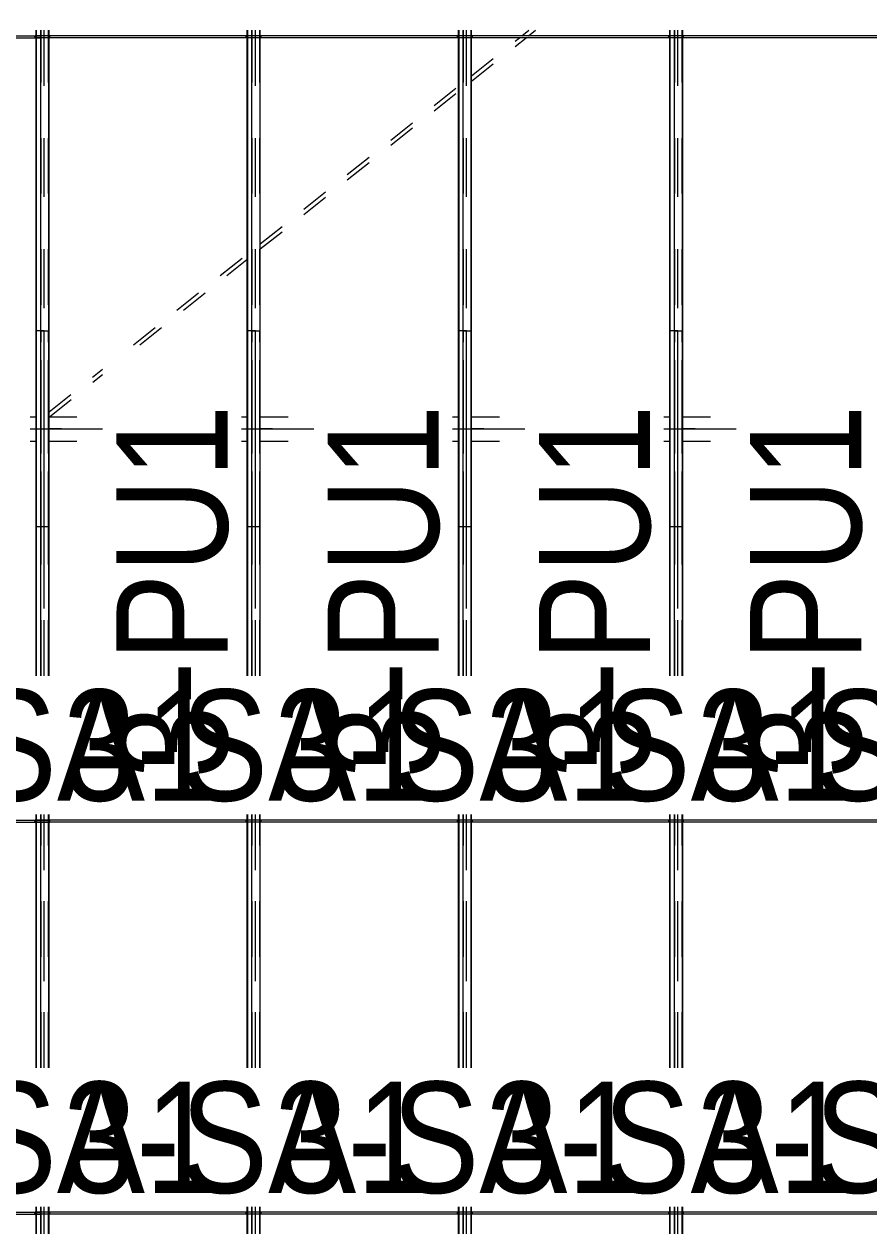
# Model space of a CAD drawing. Header units: millimetres. Extents: x -183 to 639, y -32 to 542.
# Drawn here: x 198.4 to 228.82, y 269.75 to 313.01 of the extents above; entities that cross this region are included whole.
import ezdxf

# ---------------------------------------------------------------- set-up
doc = ezdxf.new("R2010")
doc.units = ezdxf.units.MM
for name, pattern in [('XKITLINE00', [0]), ('XKITLINE01', [4, 1, -1, 1, -1]), ('XKITLINE02', [4, 2, -2]), ('XKITLINE03', [6, 3, -1, 1, -1])]:
    doc.linetypes.add(name, pattern=pattern)
for name, color, linetype, lineweight in [('Part', 2, 'Continuous', 0), ('PartMark', 7, 'Continuous', 0), ('S-grid', 1, 'Continuous', 0)]:
    doc.layers.add(name, color=color, linetype=linetype, lineweight=lineweight)
doc.styles.add('ARIAL', font='ARIAL.TTF')

# ---------------------------------------------------------------- blocks, each defined once
blk = doc.blocks.new('*A816')
at = {"layer": 'Part', "color": 2, "linetype": 'XKITLINE00', "lineweight": 0}
for p, q in [((221.814, 301.97), (221.635, 301.97)), ((221.635, 301.97), (221.635, 289.558)), ((221.646, 301.97), (221.646, 289.558)), ((221.654, 301.97), (221.654, 289.558)), ((221.814, 301.97), (222.116, 301.97)), ((221.814, 289.558), (221.814, 301.97)), ((222.107, 289.558), (222.107, 301.97)), ((222.116, 289.558), (222.116, 301.97)), ((221.635, 284.558), (221.635, 284.358)), ((221.635, 284.287), (221.635, 275.44)), ((221.646, 284.558), (221.646, 284.358)), ((221.646, 284.287), (221.646, 275.44)), ((221.654, 284.558), (221.654, 284.358)), ((221.654, 284.287), (221.654, 275.44)), ((221.814, 275.44), (221.814, 284.558)), ((222.107, 275.44), (222.107, 284.558)), ((222.116, 275.44), (222.116, 284.558)), ((221.635, 270.44), (221.635, 270.24)), ((221.646, 270.44), (221.646, 270.24)), ((221.654, 270.44), (221.654, 270.24)), ((221.814, 252.558), (221.814, 270.44)), ((222.107, 252.558), (222.107, 270.44)), ((222.116, 252.558), (222.116, 270.44)), ((221.635, 270.17), (221.635, 252.558)), ((221.646, 270.17), (221.646, 252.558)), ((221.654, 270.17), (221.654, 252.558))]:
    blk.add_line(p, q, dxfattribs=at)
at = {"layer": 'Part', "color": 7, "linetype": 'XKITLINE02', "lineweight": 0}
for p, q in [((221.645, 289.558), (221.645, 301.97)), ((221.937, 301.97), (221.814, 301.97)), ((221.826, 289.558), (221.826, 301.97)), ((221.925, 301.97), (221.925, 289.558)), ((221.937, 289.558), (221.937, 301.97)), ((222.097, 289.558), (222.097, 301.97)), ((222.105, 289.558), (222.105, 301.97)), ((221.635, 284.358), (221.635, 284.287)), ((221.645, 275.44), (221.645, 284.558)), ((221.646, 284.358), (221.646, 284.287)), ((221.654, 284.358), (221.654, 284.287)), ((221.826, 275.44), (221.826, 284.558)), ((221.925, 284.558), (221.925, 275.44)), ((221.937, 275.44), (221.937, 284.558)), ((222.097, 275.44), (222.097, 284.558)), ((222.105, 275.44), (222.105, 284.558)), ((221.645, 252.558), (221.645, 270.44)), ((221.826, 252.558), (221.826, 270.44)), ((221.925, 270.44), (221.925, 252.558)), ((221.937, 252.558), (221.937, 270.44)), ((222.097, 252.558), (222.097, 270.44)), ((222.105, 252.558), (222.105, 270.44)), ((221.635, 270.24), (221.635, 270.17)), ((221.646, 270.24), (221.646, 270.17)), ((221.654, 270.24), (221.654, 270.17))]:
    blk.add_line(p, q, dxfattribs=at)
blk = doc.blocks.new('*A817')
at = {"layer": 'Part', "color": 2, "linetype": 'XKITLINE00', "lineweight": 0}
for p, q in [((206.605, 301.97), (206.426, 301.97)), ((206.426, 301.97), (206.426, 289.558)), ((206.436, 301.97), (206.436, 289.558)), ((206.444, 301.97), (206.444, 289.558)), ((206.605, 301.97), (206.906, 301.97)), ((206.605, 289.558), (206.605, 301.97)), ((206.897, 289.558), (206.897, 301.97)), ((206.906, 289.558), (206.906, 301.97)), ((206.426, 284.558), (206.426, 284.358)), ((206.426, 284.287), (206.426, 275.44)), ((206.436, 284.558), (206.436, 284.358)), ((206.436, 284.287), (206.436, 275.44)), ((206.444, 284.558), (206.444, 284.358)), ((206.444, 284.287), (206.444, 275.44)), ((206.605, 275.44), (206.605, 284.558)), ((206.897, 275.44), (206.897, 284.558)), ((206.906, 275.44), (206.906, 284.558)), ((206.426, 270.44), (206.426, 270.24)), ((206.436, 270.44), (206.436, 270.24)), ((206.444, 270.44), (206.444, 270.24)), ((206.605, 252.558), (206.605, 270.44)), ((206.897, 252.558), (206.897, 270.44)), ((206.906, 252.558), (206.906, 270.44)), ((206.426, 270.17), (206.426, 252.558)), ((206.436, 270.17), (206.436, 252.558)), ((206.444, 270.17), (206.444, 252.558))]:
    blk.add_line(p, q, dxfattribs=at)
at = {"layer": 'Part', "color": 7, "linetype": 'XKITLINE02', "lineweight": 0}
for p, q in [((206.435, 289.558), (206.435, 301.97)), ((206.727, 301.97), (206.605, 301.97)), ((206.616, 289.558), (206.616, 301.97)), ((206.716, 301.97), (206.716, 289.558)), ((206.727, 289.558), (206.727, 301.97)), ((206.888, 289.558), (206.888, 301.97)), ((206.896, 289.558), (206.896, 301.97)), ((206.426, 284.358), (206.426, 284.287)), ((206.435, 275.44), (206.435, 284.558)), ((206.436, 284.358), (206.436, 284.287)), ((206.444, 284.358), (206.444, 284.287)), ((206.616, 275.44), (206.616, 284.558)), ((206.716, 284.558), (206.716, 275.44)), ((206.727, 275.44), (206.727, 284.558)), ((206.888, 275.44), (206.888, 284.558)), ((206.896, 275.44), (206.896, 284.558)), ((206.435, 252.558), (206.435, 270.44)), ((206.616, 252.558), (206.616, 270.44)), ((206.716, 270.44), (206.716, 252.558)), ((206.727, 252.558), (206.727, 270.44)), ((206.888, 252.558), (206.888, 270.44)), ((206.896, 252.558), (206.896, 270.44)), ((206.426, 270.24), (206.426, 270.17)), ((206.436, 270.24), (206.436, 270.17)), ((206.444, 270.24), (206.444, 270.17))]:
    blk.add_line(p, q, dxfattribs=at)
blk = doc.blocks.new('*A821')
at = {"layer": 'Part', "color": 2, "linetype": 'XKITLINE00', "lineweight": 0}
for p, q in [((214.209, 301.97), (214.03, 301.97)), ((214.03, 301.97), (214.03, 289.558)), ((214.041, 301.97), (214.041, 289.558)), ((214.049, 301.97), (214.049, 289.558)), ((214.209, 301.97), (214.511, 301.97)), ((214.209, 289.558), (214.209, 301.97)), ((214.502, 289.558), (214.502, 301.97)), ((214.511, 289.558), (214.511, 301.97)), ((214.03, 284.558), (214.03, 284.358)), ((214.03, 284.287), (214.03, 275.44)), ((214.041, 284.558), (214.041, 284.358)), ((214.041, 284.287), (214.041, 275.44)), ((214.049, 284.558), (214.049, 284.358)), ((214.049, 284.287), (214.049, 275.44)), ((214.209, 275.44), (214.209, 284.558)), ((214.502, 275.44), (214.502, 284.558)), ((214.511, 275.44), (214.511, 284.558)), ((214.03, 270.44), (214.03, 270.24)), ((214.041, 270.44), (214.041, 270.24)), ((214.049, 270.44), (214.049, 270.24)), ((214.209, 252.558), (214.209, 270.44)), ((214.502, 252.558), (214.502, 270.44)), ((214.511, 252.558), (214.511, 270.44)), ((214.03, 270.17), (214.03, 252.558)), ((214.041, 270.17), (214.041, 252.558)), ((214.049, 270.17), (214.049, 252.558))]:
    blk.add_line(p, q, dxfattribs=at)
at = {"layer": 'Part', "color": 7, "linetype": 'XKITLINE02', "lineweight": 0}
for p, q in [((214.04, 289.558), (214.04, 301.97)), ((214.332, 301.97), (214.209, 301.97)), ((214.221, 289.558), (214.221, 301.97)), ((214.321, 301.97), (214.321, 289.558)), ((214.332, 289.558), (214.332, 301.97)), ((214.492, 289.558), (214.492, 301.97)), ((214.501, 289.558), (214.501, 301.97)), ((214.03, 284.358), (214.03, 284.287)), ((214.04, 275.44), (214.04, 284.558)), ((214.041, 284.358), (214.041, 284.287)), ((214.049, 284.358), (214.049, 284.287)), ((214.221, 275.44), (214.221, 284.558)), ((214.321, 284.558), (214.321, 275.44)), ((214.332, 275.44), (214.332, 284.558)), ((214.492, 275.44), (214.492, 284.558)), ((214.501, 275.44), (214.501, 284.558)), ((214.04, 252.558), (214.04, 270.44)), ((214.221, 252.558), (214.221, 270.44)), ((214.321, 270.44), (214.321, 252.558)), ((214.332, 252.558), (214.332, 270.44)), ((214.492, 252.558), (214.492, 270.44)), ((214.501, 252.558), (214.501, 270.44)), ((214.03, 270.24), (214.03, 270.17)), ((214.041, 270.24), (214.041, 270.17)), ((214.049, 270.24), (214.049, 270.17))]:
    blk.add_line(p, q, dxfattribs=at)
blk = doc.blocks.new('*A822')
at = {"layer": 'Part', "color": 2, "linetype": 'XKITLINE00', "lineweight": 0}
for p, q in [((199, 301.97), (198.821, 301.97)), ((198.821, 301.97), (198.821, 289.558)), ((198.831, 301.97), (198.831, 289.558)), ((198.839, 301.97), (198.839, 289.558)), ((199, 301.97), (199.301, 301.97)), ((199, 289.558), (199, 301.97)), ((199.292, 289.558), (199.292, 301.97)), ((199.301, 289.558), (199.301, 301.97)), ((198.821, 284.558), (198.821, 284.358)), ((198.821, 284.287), (198.821, 275.44)), ((198.831, 284.558), (198.831, 284.358)), ((198.831, 284.287), (198.831, 275.44)), ((198.839, 284.558), (198.839, 284.358)), ((198.839, 284.287), (198.839, 275.44)), ((199, 275.44), (199, 284.558)), ((199.292, 275.44), (199.292, 284.558)), ((199.301, 275.44), (199.301, 284.558)), ((198.821, 270.44), (198.821, 270.24)), ((198.831, 270.44), (198.831, 270.24)), ((198.839, 270.44), (198.839, 270.24)), ((199, 252.558), (199, 270.44)), ((199.292, 252.558), (199.292, 270.44)), ((199.301, 252.558), (199.301, 270.44)), ((198.821, 270.17), (198.821, 252.558)), ((198.831, 270.17), (198.831, 252.558)), ((198.839, 270.17), (198.839, 252.558))]:
    blk.add_line(p, q, dxfattribs=at)
at = {"layer": 'Part', "color": 7, "linetype": 'XKITLINE02', "lineweight": 0}
for p, q in [((198.83, 289.558), (198.83, 301.97)), ((199.122, 301.97), (199, 301.97)), ((199.011, 289.558), (199.011, 301.97)), ((199.111, 301.97), (199.111, 289.558)), ((199.122, 289.558), (199.122, 301.97)), ((199.283, 289.558), (199.283, 301.97)), ((199.291, 289.558), (199.291, 301.97)), ((198.821, 284.358), (198.821, 284.287)), ((198.83, 275.44), (198.83, 284.558)), ((198.831, 284.358), (198.831, 284.287)), ((198.839, 284.358), (198.839, 284.287)), ((199.011, 275.44), (199.011, 284.558)), ((199.111, 284.558), (199.111, 275.44)), ((199.122, 275.44), (199.122, 284.558)), ((199.283, 275.44), (199.283, 284.558)), ((199.291, 275.44), (199.291, 284.558)), ((198.83, 252.558), (198.83, 270.44)), ((199.011, 252.558), (199.011, 270.44)), ((199.111, 270.44), (199.111, 252.558)), ((199.122, 252.558), (199.122, 270.44)), ((199.283, 252.558), (199.283, 270.44)), ((199.291, 252.558), (199.291, 270.44)), ((198.821, 270.24), (198.821, 270.17)), ((198.831, 270.24), (198.831, 270.17)), ((198.839, 270.24), (198.839, 270.17))]:
    blk.add_line(p, q, dxfattribs=at)
blk = doc.blocks.new('*A1314')
at = {"layer": 'S-grid', "color": 1, "linetype": 'XKITLINE03', "lineweight": 0}
for p, q in [((198.621, 298.44), (201.226, 298.44)), ((206.226, 298.44), (208.83, 298.44)), ((213.83, 298.44), (216.435, 298.44)), ((221.435, 298.44), (224.04, 298.44))]:
    blk.add_line(p, q, dxfattribs=at)
blk = doc.blocks.new('*A1323')
at = {"layer": 'Part', "color": 4, "linetype": 'XKITLINE01', "lineweight": 0}
for p, q in [((198.621, 298.881), (198.821, 298.881)), ((199.301, 298.881), (201.226, 298.881)), ((206.226, 298.881), (206.426, 298.881)), ((206.906, 298.881), (208.83, 298.881)), ((213.83, 298.881), (214.03, 298.881)), ((214.511, 298.881), (216.435, 298.881)), ((221.435, 298.881), (221.635, 298.881)), ((222.116, 298.881), (224.04, 298.881)), ((198.621, 297.999), (198.821, 297.999)), ((199.301, 297.999), (201.226, 297.999)), ((206.226, 297.999), (206.426, 297.999)), ((206.906, 297.999), (208.83, 297.999)), ((213.83, 297.999), (214.03, 297.999)), ((214.511, 297.999), (216.435, 297.999)), ((221.435, 297.999), (221.635, 297.999)), ((222.116, 297.999), (224.04, 297.999))]:
    blk.add_line(p, q, dxfattribs=at)
blk = doc.blocks.new('*A1325')
at = {"layer": 'Part', "color": 4, "linetype": 'XKITLINE01', "lineweight": 0}
for p, q in [((199.301, 340.176), (201.226, 338.646)), ((199.408, 340.278), (201.226, 338.833)), ((206.226, 334.858), (206.426, 334.699)), ((206.226, 334.67), (206.426, 334.511)), ((206.906, 334.316), (208.83, 332.786)), ((206.906, 334.129), (208.83, 332.599)), ((215.984, 326.911), (216.236, 326.711)), ((216.22, 326.911), (216.472, 326.711)), ((216.325, 326.64), (221.635, 322.418)), ((216.56, 326.64), (221.635, 322.605)), ((222.116, 322.223), (225.276, 319.71)), ((222.116, 322.035), (225.158, 319.617)), ((225.276, 319.523), (227.451, 317.793)), ((225.394, 319.617), (227.687, 317.793)), ((233.74, 312.793), (233.991, 312.593)), ((233.975, 312.793), (234.227, 312.593)), ((234.08, 312.523), (236.845, 310.324)), ((234.316, 312.523), (236.845, 310.511)), ((237.326, 310.129), (244.45, 304.465)), ((237.326, 309.942), (244.45, 304.277)), ((244.931, 304.082), (248.217, 301.47)), ((244.931, 303.895), (247.981, 301.47))]:
    blk.add_line(p, q, dxfattribs=at)
blk = doc.blocks.new('*A1326')
at = {"layer": 'Part', "color": 4, "linetype": 'XKITLINE01', "lineweight": 0}
for p, q in [((244.931, 335.338), (246.855, 336.868)), ((244.931, 335.151), (246.855, 336.681)), ((244.25, 334.797), (244.45, 334.956)), ((244.25, 334.61), (244.45, 334.769)), ((234.08, 326.711), (234.331, 326.911)), ((234.316, 326.711), (234.567, 326.911)), ((229.721, 323.245), (233.991, 326.64)), ((229.721, 323.057), (234.227, 326.64)), ((225.276, 319.71), (229.24, 322.863)), ((225.394, 319.617), (229.24, 322.675)), ((222.864, 317.793), (225.158, 319.617)), ((223.1, 317.793), (225.276, 319.523)), ((214.511, 311.151), (216.236, 312.523)), ((214.511, 310.964), (216.472, 312.523)), ((216.325, 312.593), (216.576, 312.793)), ((216.56, 312.593), (216.812, 312.793)), ((206.906, 305.105), (214.03, 310.769)), ((206.906, 304.917), (214.03, 310.582)), ((202.335, 301.47), (206.426, 304.722)), ((202.571, 301.47), (206.426, 304.535)), ((199.301, 299.058), (201.226, 300.588)), ((199.315, 298.881), (201.226, 300.4))]:
    blk.add_line(p, q, dxfattribs=at)
blk = doc.blocks.new('*A1330')
at = {"layer": 'Part', "color": 4, "linetype": 'XKITLINE01', "lineweight": 0}
for p, q in [((214.511, 298.455), (214.953, 298.455)), ((214.953, 298.426), (214.511, 298.426)), ((214.953, 298.455), (214.953, 298.426))]:
    blk.add_line(p, q, dxfattribs=at)
blk = doc.blocks.new('*A1333')
at = {"layer": 'Part', "color": 4, "linetype": 'XKITLINE01', "lineweight": 0}
for p, q in [((206.906, 298.455), (207.348, 298.455)), ((207.348, 298.426), (206.906, 298.426)), ((207.348, 298.455), (207.348, 298.426))]:
    blk.add_line(p, q, dxfattribs=at)
blk = doc.blocks.new('*A1334')
at = {"layer": 'Part', "color": 4, "linetype": 'XKITLINE01', "lineweight": 0}
for p, q in [((199.301, 298.455), (199.743, 298.455)), ((199.743, 298.426), (199.301, 298.426)), ((199.743, 298.455), (199.743, 298.426))]:
    blk.add_line(p, q, dxfattribs=at)
blk = doc.blocks.new('*A1336')
at = {"layer": 'Part', "color": 4, "linetype": 'XKITLINE01', "lineweight": 0}
for p, q in [((222.116, 298.455), (222.557, 298.455)), ((222.557, 298.426), (222.116, 298.426)), ((222.557, 298.455), (222.557, 298.426))]:
    blk.add_line(p, q, dxfattribs=at)
blk = doc.blocks.new('*A1372')
at = {"layer": 'Part', "color": 7, "linetype": 'XKITLINE02', "lineweight": 0}
for p, q in [((198.793, 270.205), (198.795, 270.23)), ((198.795, 270.18), (198.793, 270.205)), ((198.795, 270.23), (198.799, 270.24)), ((198.799, 270.17), (198.795, 270.18)), ((199.323, 270.24), (198.799, 270.24)), ((198.799, 270.24), (198.804, 270.23)), ((198.804, 270.18), (198.799, 270.17)), ((199.323, 270.17), (198.799, 270.17)), ((198.804, 270.23), (198.805, 270.205)), ((198.805, 270.205), (198.804, 270.18)), ((206.906, 270.24), (206.605, 270.24)), ((206.906, 270.17), (206.605, 270.17))]:
    blk.add_line(p, q, dxfattribs=at)
at = {"layer": 'Part', "color": 2, "linetype": 'XKITLINE00', "lineweight": 0}
for p, q in [((206.605, 270.24), (199.323, 270.24)), ((206.605, 270.17), (199.323, 270.17)), ((206.928, 270.24), (206.906, 270.24)), ((206.928, 270.17), (206.906, 270.17)), ((206.924, 270.23), (206.922, 270.205)), ((206.922, 270.205), (206.924, 270.18)), ((206.928, 270.24), (206.924, 270.23)), ((206.924, 270.18), (206.928, 270.17)), ((206.932, 270.23), (206.928, 270.24)), ((206.928, 270.17), (206.932, 270.18)), ((206.934, 270.205), (206.932, 270.23)), ((206.932, 270.18), (206.934, 270.205))]:
    blk.add_line(p, q, dxfattribs=at)
blk = doc.blocks.new('*A1374')
at = {"layer": 'Part', "color": 2, "linetype": 'XKITLINE00', "lineweight": 0}
for p, q in [((221.635, 312.793), (221.635, 312.593)), ((221.635, 312.523), (221.635, 294.911)), ((221.646, 312.793), (221.646, 312.593)), ((221.646, 312.523), (221.646, 294.911)), ((221.654, 312.793), (221.654, 312.593)), ((221.654, 312.523), (221.654, 294.911)), ((221.814, 294.911), (221.814, 312.793)), ((222.107, 294.911), (222.107, 312.793)), ((222.116, 294.911), (222.116, 312.793)), ((222.116, 294.911), (221.635, 294.911))]:
    blk.add_line(p, q, dxfattribs=at)
at = {"layer": 'Part', "color": 7, "linetype": 'XKITLINE02', "lineweight": 0}
for p, q in [((221.635, 312.593), (221.635, 312.523)), ((221.645, 294.911), (221.645, 312.793)), ((221.646, 312.593), (221.646, 312.523)), ((221.654, 312.593), (221.654, 312.523)), ((221.826, 294.911), (221.826, 312.793)), ((221.925, 312.793), (221.925, 294.911)), ((221.937, 294.911), (221.937, 312.793)), ((222.097, 294.911), (222.097, 312.793)), ((222.105, 294.911), (222.105, 312.793))]:
    blk.add_line(p, q, dxfattribs=at)
blk = doc.blocks.new('*A1375')
at = {"layer": 'Part', "color": 2, "linetype": 'XKITLINE00', "lineweight": 0}
for p, q in [((206.426, 312.793), (206.426, 312.593)), ((206.426, 312.523), (206.426, 294.911)), ((206.436, 312.793), (206.436, 312.593)), ((206.436, 312.523), (206.436, 294.911)), ((206.444, 312.793), (206.444, 312.593)), ((206.444, 312.523), (206.444, 294.911)), ((206.605, 294.911), (206.605, 312.793)), ((206.897, 294.911), (206.897, 312.793)), ((206.906, 294.911), (206.906, 312.793)), ((206.906, 294.911), (206.426, 294.911))]:
    blk.add_line(p, q, dxfattribs=at)
at = {"layer": 'Part', "color": 7, "linetype": 'XKITLINE02', "lineweight": 0}
for p, q in [((206.426, 312.593), (206.426, 312.523)), ((206.435, 294.911), (206.435, 312.793)), ((206.436, 312.593), (206.436, 312.523)), ((206.444, 312.593), (206.444, 312.523)), ((206.616, 294.911), (206.616, 312.793)), ((206.716, 312.793), (206.716, 294.911)), ((206.727, 294.911), (206.727, 312.793)), ((206.888, 294.911), (206.888, 312.793)), ((206.896, 294.911), (206.896, 312.793))]:
    blk.add_line(p, q, dxfattribs=at)
blk = doc.blocks.new('*A1378')
at = {"layer": 'Part', "color": 2, "linetype": 'XKITLINE00', "lineweight": 0}
for p, q in [((214.03, 312.793), (214.03, 312.593)), ((214.03, 312.523), (214.03, 294.911)), ((214.041, 312.793), (214.041, 312.593)), ((214.041, 312.523), (214.041, 294.911)), ((214.049, 312.793), (214.049, 312.593)), ((214.049, 312.523), (214.049, 294.911)), ((214.209, 294.911), (214.209, 312.793)), ((214.502, 294.911), (214.502, 312.793)), ((214.511, 294.911), (214.511, 312.793)), ((214.511, 294.911), (214.03, 294.911))]:
    blk.add_line(p, q, dxfattribs=at)
at = {"layer": 'Part', "color": 7, "linetype": 'XKITLINE02', "lineweight": 0}
for p, q in [((214.03, 312.593), (214.03, 312.523)), ((214.04, 294.911), (214.04, 312.793)), ((214.041, 312.593), (214.041, 312.523)), ((214.049, 312.593), (214.049, 312.523)), ((214.221, 294.911), (214.221, 312.793)), ((214.321, 312.793), (214.321, 294.911)), ((214.332, 294.911), (214.332, 312.793)), ((214.492, 294.911), (214.492, 312.793)), ((214.501, 294.911), (214.501, 312.793))]:
    blk.add_line(p, q, dxfattribs=at)
blk = doc.blocks.new('*A1380')
at = {"layer": 'Part', "color": 2, "linetype": 'XKITLINE00', "lineweight": 0}
for p, q in [((198.821, 312.793), (198.821, 312.593)), ((198.821, 312.523), (198.821, 294.911)), ((198.831, 312.793), (198.831, 312.593)), ((198.831, 312.523), (198.831, 294.911)), ((198.839, 312.793), (198.839, 312.593)), ((198.839, 312.523), (198.839, 294.911)), ((199, 294.911), (199, 312.793)), ((199.292, 294.911), (199.292, 312.793)), ((199.301, 294.911), (199.301, 312.793)), ((199.301, 294.911), (198.821, 294.911))]:
    blk.add_line(p, q, dxfattribs=at)
at = {"layer": 'Part', "color": 7, "linetype": 'XKITLINE02', "lineweight": 0}
for p, q in [((198.821, 312.593), (198.821, 312.523)), ((198.83, 294.911), (198.83, 312.793)), ((198.831, 312.593), (198.831, 312.523)), ((198.839, 312.593), (198.839, 312.523)), ((199.011, 294.911), (199.011, 312.793)), ((199.111, 312.793), (199.111, 294.911)), ((199.122, 294.911), (199.122, 312.793)), ((199.283, 294.911), (199.283, 312.793)), ((199.291, 294.911), (199.291, 312.793))]:
    blk.add_line(p, q, dxfattribs=at)
blk = doc.blocks.new('*A1381')
at = {"layer": 'Part', "color": 7, "linetype": 'XKITLINE02', "lineweight": 0}
for p, q in [((198.793, 284.323), (198.795, 284.348)), ((198.795, 284.298), (198.793, 284.323)), ((198.795, 284.348), (198.799, 284.358)), ((198.799, 284.287), (198.795, 284.298)), ((199.323, 284.358), (198.799, 284.358)), ((198.799, 284.358), (198.804, 284.348)), ((198.804, 284.298), (198.799, 284.287)), ((199.323, 284.287), (198.799, 284.287)), ((198.804, 284.348), (198.805, 284.323)), ((198.805, 284.323), (198.804, 284.298)), ((206.906, 284.358), (206.605, 284.358)), ((206.906, 284.287), (206.605, 284.287))]:
    blk.add_line(p, q, dxfattribs=at)
at = {"layer": 'Part', "color": 2, "linetype": 'XKITLINE00', "lineweight": 0}
for p, q in [((206.605, 284.358), (199.323, 284.358)), ((206.605, 284.287), (199.323, 284.287)), ((206.928, 284.358), (206.906, 284.358)), ((206.928, 284.287), (206.906, 284.287)), ((206.924, 284.348), (206.922, 284.323)), ((206.922, 284.323), (206.924, 284.298)), ((206.928, 284.358), (206.924, 284.348)), ((206.924, 284.298), (206.928, 284.287)), ((206.932, 284.348), (206.928, 284.358)), ((206.928, 284.287), (206.932, 284.298)), ((206.934, 284.323), (206.932, 284.348)), ((206.932, 284.298), (206.934, 284.323))]:
    blk.add_line(p, q, dxfattribs=at)
blk = doc.blocks.new('*A1382')
at = {"layer": 'Part', "color": 7, "linetype": 'XKITLINE02', "lineweight": 0}
for p, q in [((198.793, 312.558), (198.795, 312.583)), ((198.795, 312.533), (198.793, 312.558)), ((198.795, 312.583), (198.799, 312.593)), ((198.799, 312.523), (198.795, 312.533)), ((199.323, 312.593), (198.799, 312.593)), ((198.799, 312.593), (198.804, 312.583)), ((198.804, 312.533), (198.799, 312.523)), ((199.323, 312.523), (198.799, 312.523)), ((198.804, 312.583), (198.805, 312.558)), ((198.805, 312.558), (198.804, 312.533)), ((206.906, 312.593), (206.605, 312.593)), ((206.906, 312.523), (206.605, 312.523))]:
    blk.add_line(p, q, dxfattribs=at)
at = {"layer": 'Part', "color": 2, "linetype": 'XKITLINE00', "lineweight": 0}
for p, q in [((206.605, 312.593), (199.323, 312.593)), ((206.605, 312.523), (199.323, 312.523)), ((206.928, 312.593), (206.906, 312.593)), ((206.928, 312.523), (206.906, 312.523)), ((206.924, 312.583), (206.922, 312.558)), ((206.922, 312.558), (206.924, 312.533)), ((206.928, 312.593), (206.924, 312.583)), ((206.924, 312.533), (206.928, 312.523)), ((206.932, 312.583), (206.928, 312.593)), ((206.928, 312.523), (206.932, 312.533)), ((206.934, 312.558), (206.932, 312.583)), ((206.932, 312.533), (206.934, 312.558))]:
    blk.add_line(p, q, dxfattribs=at)
blk = doc.blocks.new('*A1439')
at = {"layer": 'Part', "color": 7, "linetype": 'XKITLINE02', "lineweight": 0}
for p, q in [((191.188, 270.205), (191.19, 270.23)), ((191.19, 270.18), (191.188, 270.205)), ((191.19, 270.23), (191.194, 270.24)), ((191.194, 270.17), (191.19, 270.18)), ((191.194, 270.24), (191.718, 270.24)), ((191.194, 270.24), (191.199, 270.23)), ((191.199, 270.18), (191.194, 270.17)), ((191.194, 270.17), (191.718, 270.17)), ((191.199, 270.23), (191.2, 270.205)), ((191.2, 270.205), (191.199, 270.18)), ((199.301, 270.24), (199, 270.24)), ((199.301, 270.17), (199, 270.17))]:
    blk.add_line(p, q, dxfattribs=at)
at = {"layer": 'Part', "color": 2, "linetype": 'XKITLINE00', "lineweight": 0}
for p, q in [((191.718, 270.24), (199, 270.24)), ((191.718, 270.17), (199, 270.17)), ((199.323, 270.24), (199.301, 270.24)), ((199.323, 270.17), (199.301, 270.17)), ((199.319, 270.23), (199.317, 270.205)), ((199.317, 270.205), (199.319, 270.18)), ((199.323, 270.24), (199.319, 270.23)), ((199.319, 270.18), (199.323, 270.17)), ((199.327, 270.23), (199.323, 270.24)), ((199.323, 270.17), (199.327, 270.18)), ((199.329, 270.205), (199.327, 270.23)), ((199.327, 270.18), (199.329, 270.205))]:
    blk.add_line(p, q, dxfattribs=at)
blk = doc.blocks.new('*A1448')
at = {"layer": 'Part', "color": 7, "linetype": 'XKITLINE02', "lineweight": 0}
for p, q in [((191.188, 284.323), (191.19, 284.348)), ((191.19, 284.298), (191.188, 284.323)), ((191.19, 284.348), (191.194, 284.358)), ((191.194, 284.287), (191.19, 284.298)), ((191.194, 284.358), (191.718, 284.358)), ((191.194, 284.358), (191.199, 284.348)), ((191.199, 284.298), (191.194, 284.287)), ((191.194, 284.287), (191.718, 284.287)), ((191.199, 284.348), (191.2, 284.323)), ((191.2, 284.323), (191.199, 284.298)), ((199, 284.358), (199.301, 284.358)), ((199, 284.287), (199.301, 284.287))]:
    blk.add_line(p, q, dxfattribs=at)
at = {"layer": 'Part', "color": 2, "linetype": 'XKITLINE00', "lineweight": 0}
for p, q in [((191.718, 284.358), (199, 284.358)), ((191.718, 284.287), (199, 284.287)), ((199.301, 284.358), (199.323, 284.358)), ((199.301, 284.287), (199.323, 284.287)), ((199.319, 284.348), (199.317, 284.323)), ((199.317, 284.323), (199.319, 284.298)), ((199.323, 284.358), (199.319, 284.348)), ((199.319, 284.298), (199.323, 284.287)), ((199.327, 284.348), (199.323, 284.358)), ((199.323, 284.287), (199.327, 284.298)), ((199.329, 284.323), (199.327, 284.348)), ((199.327, 284.298), (199.329, 284.323))]:
    blk.add_line(p, q, dxfattribs=at)
blk = doc.blocks.new('*A1451')
at = {"layer": 'Part', "color": 7, "linetype": 'XKITLINE02', "lineweight": 0}
for p, q in [((191.188, 312.558), (191.19, 312.583)), ((191.19, 312.533), (191.188, 312.558)), ((191.19, 312.583), (191.194, 312.593)), ((191.194, 312.523), (191.19, 312.533)), ((191.194, 312.593), (191.718, 312.593)), ((191.194, 312.593), (191.199, 312.583)), ((191.199, 312.533), (191.194, 312.523)), ((191.194, 312.523), (191.718, 312.523)), ((191.199, 312.583), (191.2, 312.558)), ((191.2, 312.558), (191.199, 312.533)), ((199.301, 312.593), (199, 312.593)), ((199.301, 312.523), (199, 312.523))]:
    blk.add_line(p, q, dxfattribs=at)
at = {"layer": 'Part', "color": 2, "linetype": 'XKITLINE00', "lineweight": 0}
for p, q in [((191.718, 312.593), (199, 312.593)), ((191.718, 312.523), (199, 312.523)), ((199.323, 312.593), (199.301, 312.593)), ((199.323, 312.523), (199.301, 312.523)), ((199.319, 312.583), (199.317, 312.558)), ((199.317, 312.558), (199.319, 312.533)), ((199.323, 312.593), (199.319, 312.583)), ((199.319, 312.533), (199.323, 312.523)), ((199.327, 312.583), (199.323, 312.593)), ((199.323, 312.523), (199.327, 312.533)), ((199.329, 312.558), (199.327, 312.583)), ((199.327, 312.533), (199.329, 312.558))]:
    blk.add_line(p, q, dxfattribs=at)
blk = doc.blocks.new('*A1491')
at = {"layer": 'Part', "color": 7, "linetype": 'XKITLINE02', "lineweight": 0}
for p, q in [((206.398, 270.205), (206.4, 270.23)), ((206.4, 270.18), (206.398, 270.205)), ((206.4, 270.23), (206.404, 270.24)), ((206.404, 270.17), (206.4, 270.18)), ((206.928, 270.24), (206.404, 270.24)), ((206.404, 270.24), (206.408, 270.23)), ((206.408, 270.18), (206.404, 270.17)), ((206.928, 270.17), (206.404, 270.17)), ((206.408, 270.23), (206.41, 270.205)), ((206.41, 270.205), (206.408, 270.18)), ((214.511, 270.24), (214.209, 270.24)), ((214.511, 270.17), (214.209, 270.17))]:
    blk.add_line(p, q, dxfattribs=at)
at = {"layer": 'Part', "color": 2, "linetype": 'XKITLINE00', "lineweight": 0}
for p, q in [((214.209, 270.24), (206.928, 270.24)), ((214.209, 270.17), (206.928, 270.17)), ((214.533, 270.24), (214.511, 270.24)), ((214.533, 270.17), (214.511, 270.17)), ((214.528, 270.23), (214.527, 270.205)), ((214.527, 270.205), (214.528, 270.18)), ((214.533, 270.24), (214.528, 270.23)), ((214.528, 270.18), (214.533, 270.17)), ((214.537, 270.23), (214.533, 270.24)), ((214.533, 270.17), (214.537, 270.18)), ((214.539, 270.205), (214.537, 270.23)), ((214.537, 270.18), (214.539, 270.205))]:
    blk.add_line(p, q, dxfattribs=at)
blk = doc.blocks.new('*A1492')
at = {"layer": 'Part', "color": 7, "linetype": 'XKITLINE02', "lineweight": 0}
for p, q in [((214.003, 270.205), (214.005, 270.23)), ((214.005, 270.18), (214.003, 270.205)), ((214.005, 270.23), (214.009, 270.24)), ((214.009, 270.17), (214.005, 270.18)), ((214.533, 270.24), (214.009, 270.24)), ((214.009, 270.24), (214.013, 270.23)), ((214.013, 270.18), (214.009, 270.17)), ((214.533, 270.17), (214.009, 270.17)), ((214.013, 270.23), (214.015, 270.205)), ((214.015, 270.205), (214.013, 270.18)), ((222.116, 270.24), (221.814, 270.24)), ((222.116, 270.17), (221.814, 270.17))]:
    blk.add_line(p, q, dxfattribs=at)
at = {"layer": 'Part', "color": 2, "linetype": 'XKITLINE00', "lineweight": 0}
for p, q in [((221.814, 270.24), (214.533, 270.24)), ((221.814, 270.17), (214.533, 270.17)), ((222.138, 270.24), (222.116, 270.24)), ((222.138, 270.17), (222.116, 270.17)), ((222.133, 270.23), (222.132, 270.205)), ((222.132, 270.205), (222.133, 270.18)), ((222.138, 270.24), (222.133, 270.23)), ((222.133, 270.18), (222.138, 270.17)), ((222.142, 270.23), (222.138, 270.24)), ((222.138, 270.17), (222.142, 270.18)), ((222.144, 270.205), (222.142, 270.23)), ((222.142, 270.18), (222.144, 270.205))]:
    blk.add_line(p, q, dxfattribs=at)
blk = doc.blocks.new('*A1493')
at = {"layer": 'Part', "color": 7, "linetype": 'XKITLINE02', "lineweight": 0}
for p, q in [((221.608, 270.205), (221.61, 270.23)), ((221.61, 270.18), (221.608, 270.205)), ((221.61, 270.23), (221.614, 270.24)), ((221.614, 270.17), (221.61, 270.18)), ((222.138, 270.24), (221.614, 270.24)), ((221.614, 270.24), (221.618, 270.23)), ((221.618, 270.18), (221.614, 270.17)), ((222.138, 270.17), (221.614, 270.17)), ((221.618, 270.23), (221.62, 270.205)), ((221.62, 270.205), (221.618, 270.18)), ((229.721, 270.24), (229.419, 270.24)), ((229.721, 270.17), (229.419, 270.17))]:
    blk.add_line(p, q, dxfattribs=at)
at = {"layer": 'Part', "color": 2, "linetype": 'XKITLINE00', "lineweight": 0}
for p, q in [((229.419, 270.24), (222.138, 270.24)), ((229.419, 270.17), (222.138, 270.17)), ((229.743, 270.24), (229.721, 270.24)), ((229.743, 270.17), (229.721, 270.17)), ((229.738, 270.23), (229.736, 270.205)), ((229.736, 270.205), (229.738, 270.18)), ((229.743, 270.24), (229.738, 270.23)), ((229.738, 270.18), (229.743, 270.17)), ((229.747, 270.23), (229.743, 270.24)), ((229.743, 270.17), (229.747, 270.18)), ((229.749, 270.205), (229.747, 270.23)), ((229.747, 270.18), (229.749, 270.205))]:
    blk.add_line(p, q, dxfattribs=at)
blk = doc.blocks.new('*A1497')
at = {"layer": 'Part', "color": 7, "linetype": 'XKITLINE02', "lineweight": 0}
for p, q in [((206.398, 284.323), (206.4, 284.348)), ((206.4, 284.298), (206.398, 284.323)), ((206.4, 284.348), (206.404, 284.358)), ((206.404, 284.287), (206.4, 284.298)), ((206.928, 284.358), (206.404, 284.358)), ((206.404, 284.358), (206.408, 284.348)), ((206.408, 284.298), (206.404, 284.287)), ((206.928, 284.287), (206.404, 284.287)), ((206.408, 284.348), (206.41, 284.323)), ((206.41, 284.323), (206.408, 284.298)), ((214.511, 284.358), (214.209, 284.358)), ((214.511, 284.287), (214.209, 284.287))]:
    blk.add_line(p, q, dxfattribs=at)
at = {"layer": 'Part', "color": 2, "linetype": 'XKITLINE00', "lineweight": 0}
for p, q in [((214.209, 284.358), (206.928, 284.358)), ((214.209, 284.287), (206.928, 284.287)), ((214.533, 284.358), (214.511, 284.358)), ((214.533, 284.287), (214.511, 284.287)), ((214.528, 284.348), (214.527, 284.323)), ((214.527, 284.323), (214.528, 284.298)), ((214.533, 284.358), (214.528, 284.348)), ((214.528, 284.298), (214.533, 284.287)), ((214.537, 284.348), (214.533, 284.358)), ((214.533, 284.287), (214.537, 284.298)), ((214.539, 284.323), (214.537, 284.348)), ((214.537, 284.298), (214.539, 284.323))]:
    blk.add_line(p, q, dxfattribs=at)
blk = doc.blocks.new('*A1498')
at = {"layer": 'Part', "color": 7, "linetype": 'XKITLINE02', "lineweight": 0}
for p, q in [((214.003, 284.323), (214.005, 284.348)), ((214.005, 284.298), (214.003, 284.323)), ((214.005, 284.348), (214.009, 284.358)), ((214.009, 284.287), (214.005, 284.298)), ((214.533, 284.358), (214.009, 284.358)), ((214.009, 284.358), (214.013, 284.348)), ((214.013, 284.298), (214.009, 284.287)), ((214.533, 284.287), (214.009, 284.287)), ((214.013, 284.348), (214.015, 284.323)), ((214.015, 284.323), (214.013, 284.298)), ((222.116, 284.358), (221.814, 284.358)), ((222.116, 284.287), (221.814, 284.287))]:
    blk.add_line(p, q, dxfattribs=at)
at = {"layer": 'Part', "color": 2, "linetype": 'XKITLINE00', "lineweight": 0}
for p, q in [((221.814, 284.358), (214.533, 284.358)), ((221.814, 284.287), (214.533, 284.287)), ((222.138, 284.358), (222.116, 284.358)), ((222.138, 284.287), (222.116, 284.287)), ((222.133, 284.348), (222.132, 284.323)), ((222.132, 284.323), (222.133, 284.298)), ((222.138, 284.358), (222.133, 284.348)), ((222.133, 284.298), (222.138, 284.287)), ((222.142, 284.348), (222.138, 284.358)), ((222.138, 284.287), (222.142, 284.298)), ((222.144, 284.323), (222.142, 284.348)), ((222.142, 284.298), (222.144, 284.323))]:
    blk.add_line(p, q, dxfattribs=at)
blk = doc.blocks.new('*A1499')
at = {"layer": 'Part', "color": 7, "linetype": 'XKITLINE02', "lineweight": 0}
for p, q in [((221.608, 284.323), (221.61, 284.348)), ((221.61, 284.298), (221.608, 284.323)), ((221.61, 284.348), (221.614, 284.358)), ((221.614, 284.287), (221.61, 284.298)), ((222.138, 284.358), (221.614, 284.358)), ((221.614, 284.358), (221.618, 284.348)), ((221.618, 284.298), (221.614, 284.287)), ((222.138, 284.287), (221.614, 284.287)), ((221.618, 284.348), (221.62, 284.323)), ((221.62, 284.323), (221.618, 284.298)), ((229.721, 284.358), (229.419, 284.358)), ((229.721, 284.287), (229.419, 284.287))]:
    blk.add_line(p, q, dxfattribs=at)
at = {"layer": 'Part', "color": 2, "linetype": 'XKITLINE00', "lineweight": 0}
for p, q in [((229.419, 284.358), (222.138, 284.358)), ((229.419, 284.287), (222.138, 284.287)), ((229.743, 284.358), (229.721, 284.358)), ((229.743, 284.287), (229.721, 284.287)), ((229.738, 284.348), (229.736, 284.323)), ((229.736, 284.323), (229.738, 284.298)), ((229.743, 284.358), (229.738, 284.348)), ((229.738, 284.298), (229.743, 284.287)), ((229.747, 284.348), (229.743, 284.358)), ((229.743, 284.287), (229.747, 284.298)), ((229.749, 284.323), (229.747, 284.348)), ((229.747, 284.298), (229.749, 284.323))]:
    blk.add_line(p, q, dxfattribs=at)
blk = doc.blocks.new('*A1502')
at = {"layer": 'Part', "color": 7, "linetype": 'XKITLINE02', "lineweight": 0}
for p, q in [((206.398, 312.558), (206.4, 312.583)), ((206.4, 312.533), (206.398, 312.558)), ((206.4, 312.583), (206.404, 312.593)), ((206.404, 312.523), (206.4, 312.533)), ((206.928, 312.593), (206.404, 312.593)), ((206.404, 312.593), (206.408, 312.583)), ((206.408, 312.533), (206.404, 312.523)), ((206.928, 312.523), (206.404, 312.523)), ((206.408, 312.583), (206.41, 312.558)), ((206.41, 312.558), (206.408, 312.533)), ((214.511, 312.593), (214.209, 312.593)), ((214.511, 312.523), (214.209, 312.523))]:
    blk.add_line(p, q, dxfattribs=at)
at = {"layer": 'Part', "color": 2, "linetype": 'XKITLINE00', "lineweight": 0}
for p, q in [((214.209, 312.593), (206.928, 312.593)), ((214.209, 312.523), (206.928, 312.523)), ((214.533, 312.593), (214.511, 312.593)), ((214.533, 312.523), (214.511, 312.523)), ((214.528, 312.583), (214.527, 312.558)), ((214.527, 312.558), (214.528, 312.533)), ((214.533, 312.593), (214.528, 312.583)), ((214.528, 312.533), (214.533, 312.523)), ((214.537, 312.583), (214.533, 312.593)), ((214.533, 312.523), (214.537, 312.533)), ((214.539, 312.558), (214.537, 312.583)), ((214.537, 312.533), (214.539, 312.558))]:
    blk.add_line(p, q, dxfattribs=at)
blk = doc.blocks.new('*A1503')
at = {"layer": 'Part', "color": 7, "linetype": 'XKITLINE02', "lineweight": 0}
for p, q in [((214.003, 312.558), (214.005, 312.583)), ((214.005, 312.533), (214.003, 312.558)), ((214.005, 312.583), (214.009, 312.593)), ((214.009, 312.523), (214.005, 312.533)), ((214.533, 312.593), (214.009, 312.593)), ((214.009, 312.593), (214.013, 312.583)), ((214.013, 312.533), (214.009, 312.523)), ((214.533, 312.523), (214.009, 312.523)), ((214.013, 312.583), (214.015, 312.558)), ((214.015, 312.558), (214.013, 312.533)), ((222.116, 312.593), (221.814, 312.593)), ((222.116, 312.523), (221.814, 312.523))]:
    blk.add_line(p, q, dxfattribs=at)
at = {"layer": 'Part', "color": 2, "linetype": 'XKITLINE00', "lineweight": 0}
for p, q in [((221.814, 312.593), (214.533, 312.593)), ((221.814, 312.523), (214.533, 312.523)), ((222.138, 312.593), (222.116, 312.593)), ((222.138, 312.523), (222.116, 312.523)), ((222.133, 312.583), (222.132, 312.558)), ((222.132, 312.558), (222.133, 312.533)), ((222.138, 312.593), (222.133, 312.583)), ((222.133, 312.533), (222.138, 312.523)), ((222.142, 312.583), (222.138, 312.593)), ((222.138, 312.523), (222.142, 312.533)), ((222.144, 312.558), (222.142, 312.583)), ((222.142, 312.533), (222.144, 312.558))]:
    blk.add_line(p, q, dxfattribs=at)
blk = doc.blocks.new('*A1504')
at = {"layer": 'Part', "color": 7, "linetype": 'XKITLINE02', "lineweight": 0}
for p, q in [((221.608, 312.558), (221.61, 312.583)), ((221.61, 312.533), (221.608, 312.558)), ((221.61, 312.583), (221.614, 312.593)), ((221.614, 312.523), (221.61, 312.533)), ((222.138, 312.593), (221.614, 312.593)), ((221.614, 312.593), (221.618, 312.583)), ((221.618, 312.533), (221.614, 312.523)), ((222.138, 312.523), (221.614, 312.523)), ((221.618, 312.583), (221.62, 312.558)), ((221.62, 312.558), (221.618, 312.533)), ((229.721, 312.593), (229.419, 312.593)), ((229.721, 312.523), (229.419, 312.523))]:
    blk.add_line(p, q, dxfattribs=at)
at = {"layer": 'Part', "color": 2, "linetype": 'XKITLINE00', "lineweight": 0}
for p, q in [((229.419, 312.593), (222.138, 312.593)), ((229.419, 312.523), (222.138, 312.523)), ((229.743, 312.593), (229.721, 312.593)), ((229.743, 312.523), (229.721, 312.523)), ((229.738, 312.583), (229.736, 312.558)), ((229.736, 312.558), (229.738, 312.533)), ((229.743, 312.593), (229.738, 312.583)), ((229.738, 312.533), (229.743, 312.523)), ((229.747, 312.583), (229.743, 312.593)), ((229.743, 312.523), (229.747, 312.533)), ((229.749, 312.558), (229.747, 312.583)), ((229.747, 312.533), (229.749, 312.558))]:
    blk.add_line(p, q, dxfattribs=at)
blk = doc.blocks.new('*A1964')
at = {"layer": 'PartMark', "color": 3, "style": 'ARIAL', "width": 0.85}
blk.add_text('3-SA1', height=4, dxfattribs=at).set_placement((192.194, 270.94))
blk = doc.blocks.new('*A1966')
at = {"layer": 'PartMark', "color": 3, "style": 'ARIAL', "width": 0.85}
blk.add_text('3-SA1', height=4, dxfattribs=at).set_placement((192.194, 285.058))
blk = doc.blocks.new('*A1975')
at = {"layer": 'PartMark', "color": 3, "style": 'ARIAL', "width": 0.85}
blk.add_text('3-SA1', height=4, dxfattribs=at).set_placement((199.799, 270.94))
blk = doc.blocks.new('*A1978')
at = {"layer": 'PartMark', "color": 3, "style": 'ARIAL', "width": 0.85}
blk.add_text('3-PU1', height=4, rotation=90.0002, dxfattribs=at).set_placement((205.726, 285.851))
blk = doc.blocks.new('*A1979')
at = {"layer": 'PartMark', "color": 3, "style": 'ARIAL', "width": 0.85}
blk.add_text('3-SA1', height=4, dxfattribs=at).set_placement((199.799, 285.058))
blk = doc.blocks.new('*A2027')
at = {"layer": 'PartMark', "color": 3, "style": 'ARIAL', "width": 0.85}
blk.add_text('3-SA1', height=4, dxfattribs=at).set_placement((207.404, 270.94))
blk = doc.blocks.new('*A2028')
at = {"layer": 'PartMark', "color": 3, "style": 'ARIAL', "width": 0.85}
blk.add_text('3-SA1', height=4, dxfattribs=at).set_placement((215.009, 270.94))
blk = doc.blocks.new('*A2029')
at = {"layer": 'PartMark', "color": 3, "style": 'ARIAL', "width": 0.85}
blk.add_text('3-SA1', height=4, dxfattribs=at).set_placement((222.614, 270.94))
blk = doc.blocks.new('*A2034')
at = {"layer": 'PartMark', "color": 3, "style": 'ARIAL', "width": 0.85}
blk.add_text('3-PU1', height=4, rotation=90.0002, dxfattribs=at).set_placement((220.935, 285.851))
blk = doc.blocks.new('*A2037')
at = {"layer": 'PartMark', "color": 3, "style": 'ARIAL', "width": 0.85}
blk.add_text('3-PU1', height=4, rotation=90.0002, dxfattribs=at).set_placement((228.54, 285.851))
blk = doc.blocks.new('*A2038')
at = {"layer": 'PartMark', "color": 3, "style": 'ARIAL', "width": 0.85}
blk.add_text('3-PU1', height=4, rotation=90.0002, dxfattribs=at).set_placement((213.33, 285.851))
blk = doc.blocks.new('*A2039')
at = {"layer": 'PartMark', "color": 3, "style": 'ARIAL', "width": 0.85}
blk.add_text('3-SA1', height=4, dxfattribs=at).set_placement((207.404, 285.058))
blk = doc.blocks.new('*A2040')
at = {"layer": 'PartMark', "color": 3, "style": 'ARIAL', "width": 0.85}
blk.add_text('3-SA1', height=4, dxfattribs=at).set_placement((215.009, 285.058))
blk = doc.blocks.new('*A2041')
at = {"layer": 'PartMark', "color": 3, "style": 'ARIAL', "width": 0.85}
blk.add_text('3-SA1', height=4, dxfattribs=at).set_placement((222.614, 285.058))

msp = doc.modelspace()

# ---------------------------------------------------------------- block references
at = {"lineweight": 0}
for name in ['*A1380', '*A1375', '*A1378', '*A1374', '*A1325', '*A1326', '*A1451', '*A1382', '*A1502', '*A1503', '*A1504', '*A822', '*A817', '*A821', '*A816', '*A1314', '*A1978', '*A2038', '*A2034', '*A2037', '*A1323', '*A1334', '*A1333', '*A1330', '*A1336', '*A1966', '*A1979', '*A2039', '*A2040', '*A2041', '*A1448', '*A1381', '*A1497', '*A1498', '*A1499', '*A1964', '*A1975', '*A2027', '*A2028', '*A2029', '*A1439', '*A1372', '*A1491', '*A1492', '*A1493']:
    msp.add_blockref(name, (0, 0), dxfattribs=at)

doc.saveas('drawing.dxf')
